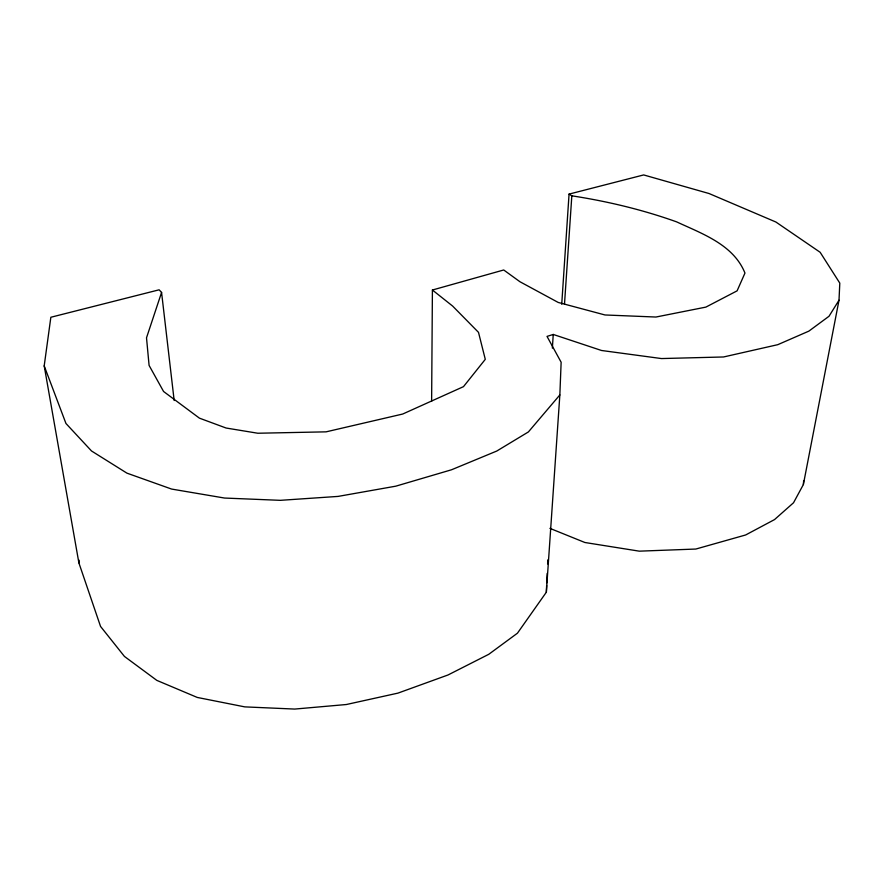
<?xml version="1.0" encoding="UTF-8"?>
<svg xmlns="http://www.w3.org/2000/svg" width="884" height="884" viewBox="0 0 884 884"><rect width="100%" height="100%" fill="white"/><g stroke="black" fill="none" stroke-linecap="round" stroke-linejoin="round"><path stroke-width="1.33" d="M431.624 401.292L432.409 290.018L503.725 269.985L519.969 281.753L558.213 302.45L604.999 314.969L655.928 317.036L705.863 307.113L737.101 290.847L744.969 273.057C733.466 244.625 702.371 233.84 676.669 221.884C642.668 209.729 607.496 201.32 571.826 195.817L569.053 194.104L561.727 304.273M174.17 400.507L161.573 292.438L159.142 289.808L50.852 317.257L44.2 365.888L78.886 562.887L100.544 626.424L124.434 656.425L156.833 680.382L197.243 697.432L244.791 706.88L294.715 709.067L346.318 704.526L397.955 693.122L447.989 674.989L488.764 654.304L517.449 633.187L546.345 592.214L559.848 394.949L561.141 362.252L547.019 336.395L553.24 334.45L601.507 350.484L661.464 358.561L723.554 356.97L777.765 344.683L808.871 331.124L829.004 316.273L839.004 300.228L839.8 283.112L820.142 252.283L775.909 222.028L709.056 193.53L643.674 174.933L569.053 194.104M546.345 592.214L546.644 585.484M546.765 582.788L547.196 573.362M547.616 563.948L547.793 559.904M552.367 348.141L553.24 334.45M564.511 303.908L571.826 195.817M549.903 528.356L584.888 542.5L639.287 551.163L695.852 549.041L745.643 534.975L774.539 519.582L793.534 502.753L803.357 484.576L803.644 480.697M78.886 562.887L79.107 560.169M803.357 484.576L839.004 300.228M161.573 292.438L146.512 337.798L149.087 365.412L163.573 391.49L199.43 418.154L226.083 428.022L257.819 433.237L326.086 431.845L402.717 414.032L463.481 386.651L485.283 359.346L478.498 332.351L452.63 306.063L432.409 290.018M559.848 394.949L528.389 431.944L496.753 451.05L451.514 469.78L395.767 486.178L338.053 496.41L280.327 500.333L224.536 498.046L171.595 489.062L126.92 473.139L91.527 450.984L65.946 423.469L44.2 365.888"/></g></svg>
